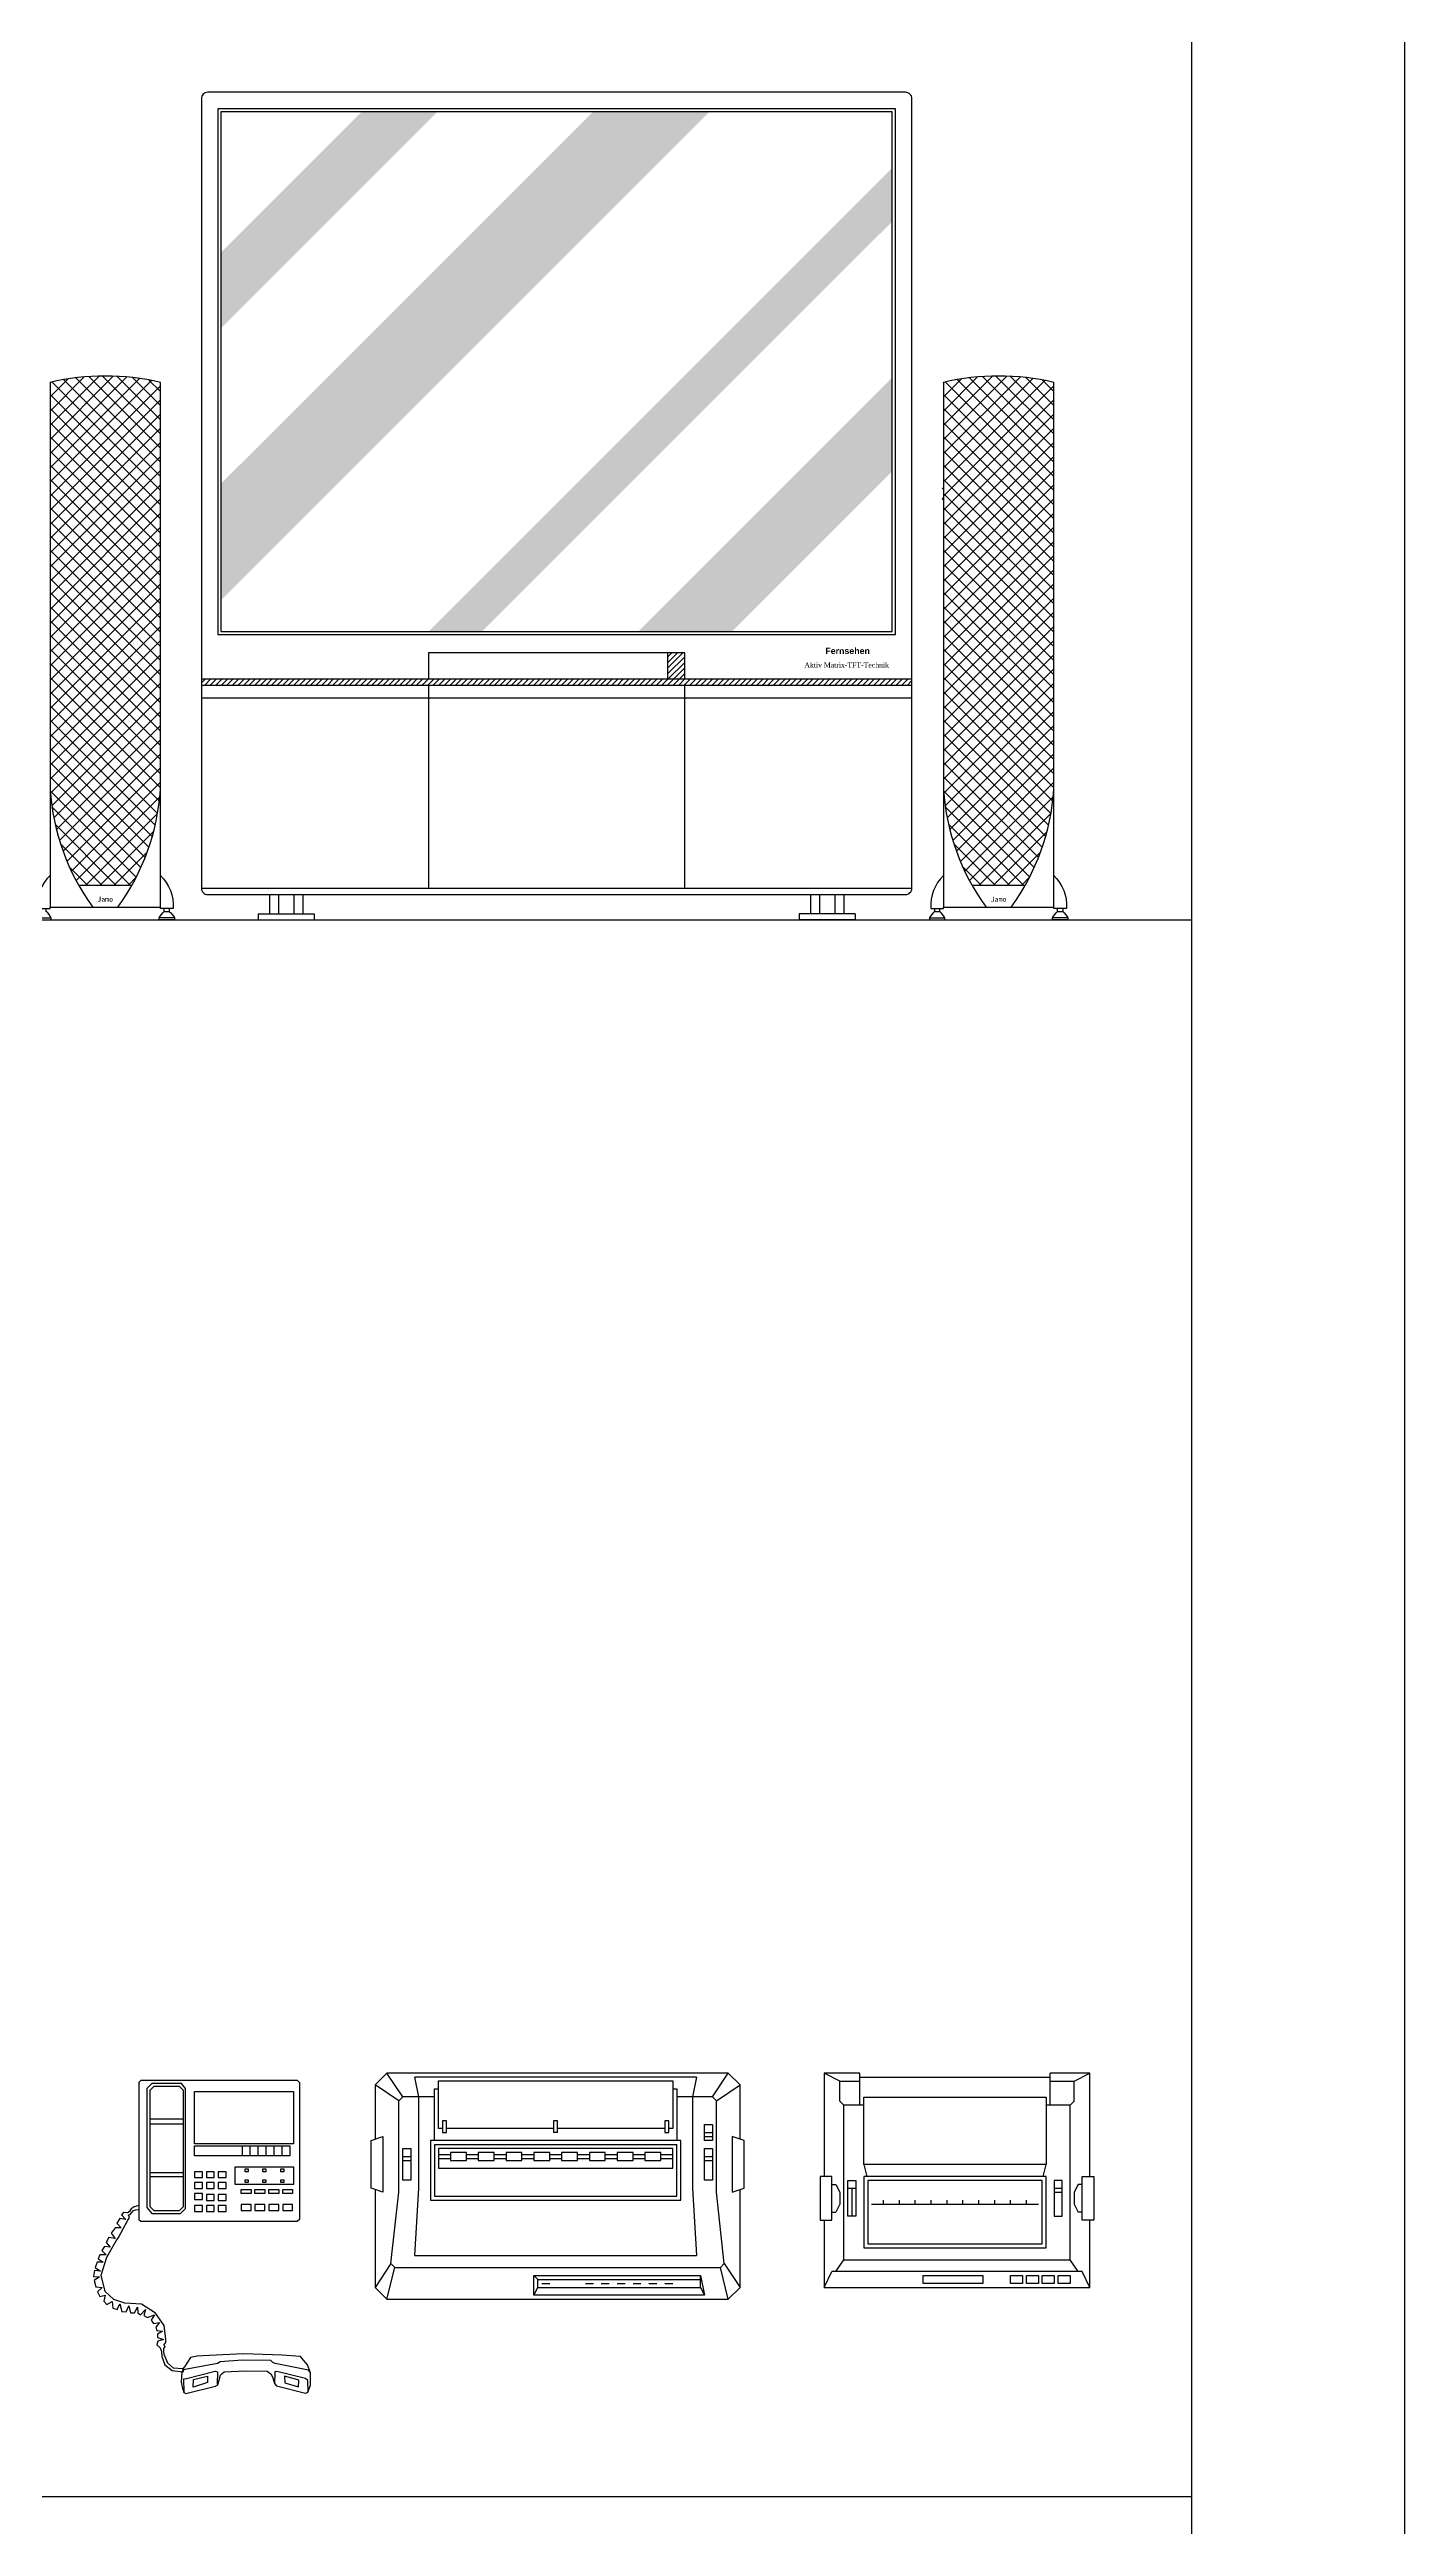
# Model space of a CAD drawing. Header units: inches. Extents: x 11.8 to 54.3, y 10.8 to 35.6.
# Drawn here: x 52.131 to 54.278, y 16.451 to 20.378 of the extents above; entities that cross this region are included whole.
import ezdxf
from ezdxf.enums import TextEntityAlignment as Align

# ---------------------------------------------------------------- set-up
doc = ezdxf.new("R2010")
doc.units = ezdxf.units.IN
doc.header["$MEASUREMENT"] = 0
for name, color, linetype in [('02', 2, 'Continuous'), ('1', 1, 'Continuous'), ('4', 4, 'Continuous'), ('8', 8, 'Continuous'), ('kadrbm', 4, 'Continuous')]:
    doc.layers.add(name, color=color, linetype=linetype)
doc.styles.add('HT2', font='swisseb.ttf')
doc.styles.add('STYLE2', font='')
doc.styles.add('STYLE5', font='dutchi.ttf')
doc.styles.get('STYLE2').set_extended_font_data('SimHei')
pattern_1 = [(45, (-4.8523185, 24.2959084), (-0.0044194174, 0.0044194174), [])]

# ---------------------------------------------------------------- blocks, each defined once
blk = doc.blocks.new('kadrbm')
at = {"layer": 'kadrbm', "color": 4}
blk.add_lwpolyline([(0, 0), (0, 24.7972), (21, 24.7972), (21, 0), (0, 0)], close=True, dxfattribs=at)
blk.add_lwpolyline([(20.6631, 0.3257), (20.6631, 24.4603), (0.3369, 24.4603), (0.3369, 0.3257), (20.6631, 0.3257)], dxfattribs=at)

msp = doc.modelspace()

# ---------------------------------------------------------------- hatches: boundary and pattern name
at = {"layer": '8'}
h = msp.add_hatch(dxfattribs=at)
h.set_pattern_fill('AR-SAND,_O', color=256, scale=0.008)
h.set_pattern_definition([(37.5, (-4.852319, 24.305908), (-0.0005039469, 0.0154145902), [0, -0.01216, 0, -0.0136, 0, -0.013]), (7.5, (-4.852319, 24.305908), (0.014158214, 0.0225771685), [0, -0.00656, 0, -0.01096, 0, -0.0042]), (327.5, (-4.862159, 24.305908), (0.024913135, 4.52724e-05), [0, -0.004, 0, -0.0144, 0, -0.0188]), (317.5, (-4.862159, 24.305908), (0.024049013, 0.0070214045), [0, -0.002, 0, -0.00944, 0, -0.0108])])
h.paths.add_polyline_path([(52.7457, 20.2793), (52.6257, 20.2793), (52.4026, 20.0563), (52.4026, 19.9363)])
h.paths.add_polyline_path([(53.1768, 20.2793), (52.9923, 20.2793), (52.4026, 19.6897), (52.4026, 19.5052)])
h.paths.add_polyline_path([(53.4666, 20.1056), (53.4666, 20.1902), (52.7318, 19.4553), (52.8163, 19.4553)])
h.paths.add_polyline_path([(53.4666, 19.7093), (53.4666, 19.858), (53.064, 19.4553), (53.2126, 19.4553)], flags=17)
h = msp.add_hatch(dxfattribs=at)
h.set_pattern_fill('ANSI37', color=256, scale=0.005, style=0)
h.set_pattern_definition([(45, (44.668881, 15.148272), (-0.01122532, 0.01122532), []), (135, (44.668881, 15.148272), (-0.01122532, -0.01122532), [])])
h.paths.add_polyline_path([(52.3067, 19.8503, 0.114286), (52.1317, 19.8503), (52.1317, 19.2053, 0.112092), (52.1768, 19.0533), (52.2616, 19.0533, 0.112092), (52.3067, 19.2053)])
h = msp.add_hatch(dxfattribs=at)
h.set_pattern_fill('ANSI37', color=256, scale=0.005, style=0)
h.set_pattern_definition([(45, (46.084874, 15.148272), (-0.01122532, 0.01122532), []), (135, (46.084874, 15.148272), (-0.01122532, -0.01122532), [])])
h.paths.add_polyline_path([(53.7227, 19.8503, 0.114286), (53.5477, 19.8503), (53.5477, 19.2053, 0.112092), (53.5928, 19.0533), (53.6776, 19.0533, 0.112092), (53.7227, 19.2053)])
h = msp.add_hatch(dxfattribs=at)
h.set_pattern_fill('ANSI31,_O', color=256, scale=0.05)
h.set_pattern_definition(pattern_1)
h.paths.add_polyline_path([(53.1376, 19.4213), (53.1105, 19.4213), (53.1105, 19.3803), (53.1376, 19.3803)])
h = msp.add_hatch(dxfattribs=at)
h.set_pattern_fill('ANSI31,_O', color=256, scale=0.05)
h.set_pattern_definition(pattern_1)
h.paths.add_polyline_path([(53.4976, 19.3703), (53.4976, 19.3803), (52.3716, 19.3803), (52.3716, 19.3703)])

# ---------------------------------------------------------------- linework, layer by layer
at = {"layer": '02'}
for p, q in [((52.1317, 19.8503), (52.1317, 19.0183)), ((52.3067, 19.0183), (52.3067, 19.8503)), ((53.5477, 19.8503), (53.5477, 19.0183)), ((53.7227, 19.0183), (53.7227, 19.8503)), ((53.5473, 19.6813), (53.546, 19.6832)), ((53.5465, 19.6671), (53.5459, 19.664)), ((53.1105, 19.4213), (53.1105, 19.3803)), ((52.3716, 19.3803), (53.4976, 19.3803)), ((52.3716, 19.3703), (53.4976, 19.3703)), ((52.3716, 19.3503), (53.4976, 19.3503)), ((52.1768, 19.0533), (52.2616, 19.0533)), ((52.3716, 19.0483), (53.4976, 19.0483)), ((53.5928, 19.0533), (53.6776, 19.0533)), ((52.1317, 19.0183), (52.3067, 19.0183)), ((52.3127, 19.0113), (52.3207, 19.0113)), ((52.4796, 19.0383), (52.4796, 19.0079)), ((52.494, 19.0383), (52.494, 19.0079)), ((52.494, 19.0383), (52.494, 19.0079)), ((52.518, 19.0383), (52.518, 19.0079)), ((52.5324, 19.0383), (52.5324, 19.0079)), ((53.3369, 19.0383), (53.3369, 19.0079)), ((53.3513, 19.0383), (53.3513, 19.0079)), ((53.3753, 19.0383), (53.3753, 19.0079)), ((53.3753, 19.0383), (53.3753, 19.0079)), ((53.3897, 19.0383), (53.3897, 19.0079)), ((53.5337, 19.0113), (53.5417, 19.0113)), ((53.5477, 19.0183), (53.7227, 19.0183)), ((53.7287, 19.0113), (53.7367, 19.0113)), ((52.1097, 19.0013), (52.1337, 19.0013)), ((52.3287, 19.0013), (52.3047, 19.0013)), ((52.4616, 19.0079), (52.5504, 19.0079)), ((52.4616, 19.0079), (52.4616, 18.9983)), ((52.4616, 18.9983), (52.5504, 18.9983)), ((52.5504, 19.0079), (52.5504, 18.9983)), ((53.3189, 19.0079), (53.3189, 18.9983)), ((53.4077, 19.0079), (53.3189, 19.0079)), ((53.4077, 18.9983), (53.3189, 18.9983)), ((53.4077, 19.0079), (53.4077, 18.9983)), ((53.5257, 19.0013), (53.5497, 19.0013)), ((53.7447, 19.0013), (53.7207, 19.0013)), ((52.6656, 17.1695), (52.6468, 17.1507)), ((53.2067, 17.1695), (52.6656, 17.1695)), ((52.6908, 17.1318), (52.6656, 17.1695)), ((53.1563, 17.1633), (52.7097, 17.1633)), ((52.716, 17.1318), (52.7097, 17.1633)), ((53.1563, 17.1633), (53.15, 17.1318)), ((53.1815, 17.1318), (53.2067, 17.1695)), ((53.2067, 17.1695), (53.2255, 17.1507)), ((53.3836, 17.1567), (53.3584, 17.1692)), ((53.415, 17.1189), (53.415, 17.1692)), ((53.415, 17.1629), (53.717, 17.1629)), ((53.717, 17.1189), (53.717, 17.1692)), ((53.7547, 17.1567), (53.7799, 17.1692)), ((52.2756, 17.1578), (52.2725, 17.1546)), ((52.2725, 17.1546), (52.2725, 16.9376)), ((52.5241, 17.1578), (52.2756, 17.1578)), ((52.2929, 17.1531), (52.285, 17.1452)), ((52.285, 17.1452), (52.285, 16.9565)), ((52.296, 17.1484), (52.2898, 17.1421)), ((52.2898, 17.1421), (52.2898, 16.958)), ((52.3401, 17.1531), (52.2929, 17.1531)), ((52.3369, 17.1484), (52.296, 17.1484)), ((52.3432, 17.1421), (52.3369, 17.1484)), ((52.3464, 17.1452), (52.3401, 17.1531)), ((52.3432, 16.958), (52.3432, 17.1421)), ((52.3464, 16.9549), (52.3464, 17.1452)), ((52.3605, 17.1405), (52.5178, 17.1405)), ((52.3605, 17.0571), (52.3605, 17.1405)), ((52.5178, 17.1405), (52.5178, 17.0571)), ((52.5241, 17.1578), (52.5272, 17.1546)), ((52.5272, 17.1546), (52.5272, 16.9376)), ((52.6845, 17.1255), (52.6468, 17.1507)), ((52.6468, 17.1507), (52.6468, 17.0647)), ((52.6908, 17.1318), (52.6845, 17.1255)), ((52.6845, 16.9808), (52.6845, 17.1255)), ((52.7411, 17.1318), (52.6908, 17.1318)), ((52.716, 16.9871), (52.716, 17.1318)), ((52.7411, 17.1444), (52.7474, 17.1444)), ((52.7411, 17.0626), (52.7411, 17.1444)), ((52.7474, 17.157), (53.1186, 17.157)), ((52.7474, 17.0815), (52.7474, 17.157)), ((53.1186, 17.157), (53.1186, 17.0815)), ((53.1186, 17.1444), (53.1249, 17.1444)), ((53.1249, 17.1444), (53.1249, 17.0626)), ((53.1815, 17.1318), (53.1249, 17.1318)), ((53.15, 17.1318), (53.15, 16.9871)), ((53.1815, 17.1318), (53.1878, 17.1255)), ((53.1878, 17.1255), (53.2255, 17.1507)), ((53.1878, 16.9808), (53.1878, 17.1255)), ((53.2255, 17.0647), (53.2255, 17.1507)), ((53.3836, 17.1252), (53.3836, 17.1567)), ((53.3836, 17.1567), (53.415, 17.1567)), ((53.3899, 17.1189), (53.3836, 17.1252)), ((53.4213, 17.1315), (53.7107, 17.1315)), ((53.4213, 17.0245), (53.4213, 17.1315)), ((53.7107, 17.1315), (53.7107, 17.0245)), ((53.717, 17.1567), (53.7547, 17.1567)), ((53.7485, 17.1189), (53.7547, 17.1252)), ((53.7547, 17.1252), (53.7547, 17.1567)), ((52.3432, 17.0965), (52.2898, 17.0965)), ((52.3432, 17.0886), (52.2898, 17.0886)), ((52.76, 17.094), (52.7537, 17.094)), ((52.7537, 17.094), (52.7537, 17.0752)), ((52.76, 17.0752), (52.76, 17.094)), ((52.9362, 17.094), (52.9299, 17.094)), ((52.9299, 17.094), (52.9299, 17.0752)), ((52.9362, 17.0752), (52.9362, 17.094)), ((53.1123, 17.094), (53.106, 17.094)), ((53.106, 17.094), (53.106, 17.0752)), ((53.1123, 17.0752), (53.1123, 17.094)), ((53.1689, 17.0878), (53.1815, 17.0878)), ((53.1689, 17.0626), (53.1689, 17.0878)), ((53.1815, 17.0878), (53.1815, 17.0626)), ((53.3899, 16.8736), (53.3899, 17.1189)), ((53.4213, 17.1189), (53.3899, 17.1189)), ((53.7485, 17.1189), (53.7107, 17.1189)), ((53.7485, 16.8736), (53.7485, 17.1189)), ((52.5178, 17.0571), (52.3605, 17.0571)), ((52.3605, 17.054), (52.5115, 17.054)), ((52.3605, 17.0383), (52.3605, 17.054)), ((52.436, 17.054), (52.436, 17.0383)), ((52.4486, 17.054), (52.4486, 17.0383)), ((52.4612, 17.054), (52.4612, 17.0383)), ((52.4738, 17.054), (52.4738, 17.0383)), ((52.4863, 17.054), (52.4863, 17.0383)), ((52.4989, 17.054), (52.4989, 17.0383)), ((52.5115, 17.054), (52.5115, 17.0383)), ((52.6405, 17.0626), (52.6593, 17.0689)), ((52.6405, 16.9871), (52.6405, 17.0626)), ((52.6593, 17.0689), (52.6593, 16.9808)), ((52.6908, 17.05), (52.7034, 17.05)), ((52.6908, 16.9997), (52.6908, 17.05)), ((52.7034, 17.05), (52.7034, 16.9997)), ((53.1312, 17.0626), (52.7348, 17.0626)), ((52.7348, 17.0626), (52.7348, 16.9682)), ((52.7411, 17.0563), (53.1249, 17.0563)), ((52.7411, 17.0563), (52.7411, 16.9745)), ((52.7537, 17.0815), (52.7474, 17.0815)), ((53.1186, 17.05), (52.7474, 17.05)), ((52.7474, 17.05), (52.7474, 17.0186)), ((52.7537, 17.0752), (52.76, 17.0752)), ((52.9299, 17.0815), (52.76, 17.0815)), ((52.9362, 17.0752), (52.9299, 17.0752)), ((53.106, 17.0815), (52.9362, 17.0815)), ((53.106, 17.0752), (53.1123, 17.0752)), ((53.1186, 17.0815), (53.1123, 17.0815)), ((53.1186, 17.0186), (53.1186, 17.05)), ((53.1249, 16.9745), (53.1249, 17.0563)), ((53.1312, 16.9682), (53.1312, 17.0626)), ((53.1689, 17.0752), (53.1815, 17.0752)), ((53.1689, 17.0689), (53.1815, 17.0689)), ((53.1815, 17.0626), (53.1689, 17.0626)), ((53.1689, 17.05), (53.1815, 17.05)), ((53.1689, 16.9997), (53.1689, 17.05)), ((53.1815, 17.05), (53.1815, 16.9997)), ((53.2318, 17.0626), (53.213, 17.0689)), ((53.213, 17.0689), (53.213, 16.9808)), ((53.2318, 16.9871), (53.2318, 17.0626)), ((52.3432, 17.0115), (52.2898, 17.0115)), ((52.5115, 17.0383), (52.3605, 17.0383)), ((52.3605, 17.0131), (52.3605, 17.0037)), ((52.3731, 17.0131), (52.3605, 17.0131)), ((52.3731, 17.0037), (52.3731, 17.0131)), ((52.392, 17.0131), (52.3794, 17.0131)), ((52.3794, 17.0131), (52.3794, 17.0037)), ((52.392, 17.0037), (52.392, 17.0131)), ((52.3983, 17.0131), (52.3983, 17.0037)), ((52.4109, 17.0131), (52.3983, 17.0131)), ((52.4109, 17.0037), (52.4109, 17.0131)), ((52.425, 17.021), (52.5178, 17.021)), ((52.425, 16.9927), (52.425, 17.021)), ((52.4407, 17.0178), (52.4455, 17.0178)), ((52.4407, 17.0131), (52.4407, 17.0178)), ((52.4455, 17.0131), (52.4407, 17.0131)), ((52.4455, 17.0178), (52.4455, 17.0131)), ((52.469, 17.0178), (52.4738, 17.0178)), ((52.469, 17.0131), (52.469, 17.0178)), ((52.4738, 17.0131), (52.469, 17.0131)), ((52.4738, 17.0178), (52.4738, 17.0131)), ((52.4974, 17.0178), (52.5021, 17.0178)), ((52.4974, 17.0131), (52.4974, 17.0178)), ((52.5021, 17.0131), (52.4974, 17.0131)), ((52.5021, 17.0178), (52.5021, 17.0131)), ((52.5178, 17.021), (52.5178, 16.9927)), ((52.6908, 17.0374), (52.7034, 17.0374)), ((52.6908, 17.0311), (52.7034, 17.0311)), ((52.7474, 17.0406), (52.7663, 17.0406)), ((52.7474, 17.0343), (52.7663, 17.0343)), ((52.7474, 17.0186), (53.1186, 17.0186)), ((52.7915, 17.0437), (52.7663, 17.0437)), ((52.7663, 17.0437), (52.7663, 17.0311)), ((52.7663, 17.0311), (52.7915, 17.0311)), ((52.7915, 17.0311), (52.7915, 17.0437)), ((52.7915, 17.0406), (52.8103, 17.0406)), ((52.7915, 17.0343), (52.8103, 17.0343)), ((52.8103, 17.0437), (52.8103, 17.0311)), ((52.8355, 17.0437), (52.8103, 17.0437)), ((52.8103, 17.0311), (52.8355, 17.0311)), ((52.8355, 17.0311), (52.8355, 17.0437)), ((52.8355, 17.0406), (52.8544, 17.0406)), ((52.8355, 17.0343), (52.8544, 17.0343)), ((52.8795, 17.0437), (52.8544, 17.0437)), ((52.8544, 17.0437), (52.8544, 17.0311)), ((52.8544, 17.0311), (52.8795, 17.0311)), ((52.8795, 17.0311), (52.8795, 17.0437)), ((52.8795, 17.0406), (52.8984, 17.0406)), ((52.8795, 17.0343), (52.8984, 17.0343)), ((52.9236, 17.0437), (52.8984, 17.0437)), ((52.8984, 17.0437), (52.8984, 17.0311)), ((52.8984, 17.0311), (52.9236, 17.0311)), ((52.9236, 17.0311), (52.9236, 17.0437)), ((52.9236, 17.0406), (52.9424, 17.0406)), ((52.9236, 17.0343), (52.9424, 17.0343)), ((52.9676, 17.0437), (52.9424, 17.0437)), ((52.9424, 17.0437), (52.9424, 17.0311)), ((52.9424, 17.0311), (52.9676, 17.0311)), ((52.9676, 17.0311), (52.9676, 17.0437)), ((52.9676, 17.0406), (52.9865, 17.0406)), ((52.9676, 17.0343), (52.9865, 17.0343)), ((53.0116, 17.0437), (52.9865, 17.0437)), ((52.9865, 17.0437), (52.9865, 17.0311)), ((52.9865, 17.0311), (53.0116, 17.0311)), ((53.0116, 17.0311), (53.0116, 17.0437)), ((53.0116, 17.0406), (53.0305, 17.0406)), ((53.0116, 17.0343), (53.0305, 17.0343)), ((53.0557, 17.0437), (53.0305, 17.0437)), ((53.0305, 17.0437), (53.0305, 17.0311)), ((53.0305, 17.0311), (53.0557, 17.0311)), ((53.0557, 17.0311), (53.0557, 17.0437)), ((53.0557, 17.0406), (53.0746, 17.0406)), ((53.0557, 17.0343), (53.0746, 17.0343)), ((53.0746, 17.0437), (53.0746, 17.0311)), ((53.0997, 17.0437), (53.0746, 17.0437)), ((53.0746, 17.0311), (53.0997, 17.0311)), ((53.0997, 17.0311), (53.0997, 17.0437)), ((53.0997, 17.0406), (53.1186, 17.0406)), ((53.0997, 17.0343), (53.1186, 17.0343)), ((53.1689, 17.0374), (53.1815, 17.0374)), ((53.1689, 17.0311), (53.1815, 17.0311)), ((53.7107, 17.0245), (53.4213, 17.0245)), ((53.4213, 17.0245), (53.426, 17.0057)), ((53.706, 17.0057), (53.7107, 17.0245)), ((52.3432, 17.0052), (52.2898, 17.0052)), ((52.3605, 17.0037), (52.3731, 17.0037)), ((52.3605, 16.9958), (52.3605, 16.9864)), ((52.3731, 16.9958), (52.3605, 16.9958)), ((52.3605, 16.9864), (52.3731, 16.9864)), ((52.3731, 16.9785), (52.3605, 16.9785)), ((52.3605, 16.9785), (52.3605, 16.9691)), ((52.3605, 16.9691), (52.3731, 16.9691)), ((52.3731, 16.9864), (52.3731, 16.9958)), ((52.3731, 16.9691), (52.3731, 16.9785)), ((52.3794, 17.0037), (52.392, 17.0037)), ((52.392, 16.9958), (52.3794, 16.9958)), ((52.3794, 16.9958), (52.3794, 16.9864)), ((52.3794, 16.9864), (52.392, 16.9864)), ((52.392, 16.9769), (52.3794, 16.9769)), ((52.3794, 16.9769), (52.3794, 16.9675)), ((52.3794, 16.9675), (52.392, 16.9675)), ((52.392, 16.9864), (52.392, 16.9958)), ((52.392, 16.9675), (52.392, 16.9769)), ((52.3983, 17.0037), (52.4109, 17.0037)), ((52.4109, 16.9958), (52.3983, 16.9958)), ((52.3983, 16.9958), (52.3983, 16.9864)), ((52.3983, 16.9864), (52.4109, 16.9864)), ((52.4109, 16.9769), (52.3983, 16.9769)), ((52.3983, 16.9769), (52.3983, 16.9675)), ((52.3983, 16.9675), (52.4109, 16.9675)), ((52.4109, 16.9864), (52.4109, 16.9958)), ((52.4109, 16.9675), (52.4109, 16.9769)), ((52.5178, 16.9927), (52.425, 16.9927)), ((52.4344, 16.9785), (52.4344, 16.9848)), ((52.4344, 16.9848), (52.4502, 16.9848)), ((52.4502, 16.9785), (52.4344, 16.9785)), ((52.4407, 17.0005), (52.4455, 17.0005)), ((52.4407, 16.9958), (52.4407, 17.0005)), ((52.4455, 16.9958), (52.4407, 16.9958)), ((52.4455, 17.0005), (52.4455, 16.9958)), ((52.4502, 16.9848), (52.4502, 16.9785)), ((52.4565, 16.9785), (52.4565, 16.9848)), ((52.4565, 16.9848), (52.4722, 16.9848)), ((52.4722, 16.9785), (52.4565, 16.9785)), ((52.469, 17.0005), (52.4738, 17.0005)), ((52.469, 16.9958), (52.469, 17.0005)), ((52.4738, 16.9958), (52.469, 16.9958)), ((52.4722, 16.9848), (52.4722, 16.9785)), ((52.4738, 17.0005), (52.4738, 16.9958)), ((52.4785, 16.9848), (52.4942, 16.9848)), ((52.4785, 16.9785), (52.4785, 16.9848)), ((52.4942, 16.9785), (52.4785, 16.9785)), ((52.4942, 16.9848), (52.4942, 16.9785)), ((52.4974, 17.0005), (52.5021, 17.0005)), ((52.4974, 16.9958), (52.4974, 17.0005)), ((52.5021, 16.9958), (52.4974, 16.9958)), ((52.5005, 16.9785), (52.5005, 16.9848)), ((52.5005, 16.9848), (52.5162, 16.9848)), ((52.5162, 16.9785), (52.5005, 16.9785)), ((52.5021, 17.0005), (52.5021, 16.9958)), ((52.5162, 16.9848), (52.5162, 16.9785)), ((52.6593, 16.9808), (52.6405, 16.9871)), ((52.6468, 16.985), (52.6468, 16.8298)), ((52.6719, 16.8676), (52.6845, 16.9808)), ((52.7034, 16.9997), (52.6908, 16.9997)), ((52.7097, 16.8802), (52.716, 16.9871)), ((52.7348, 16.9682), (53.1312, 16.9682)), ((52.7411, 16.9745), (53.1249, 16.9745)), ((53.15, 16.9871), (53.1563, 16.8802)), ((53.1815, 16.9997), (53.1689, 16.9997)), ((53.2004, 16.8676), (53.1878, 16.9808)), ((53.213, 16.9808), (53.2318, 16.9871)), ((53.2255, 16.8298), (53.2255, 16.985)), ((53.371, 17.0057), (53.3521, 17.0057)), ((53.3521, 17.0057), (53.3521, 16.9365)), ((53.371, 16.9365), (53.371, 17.0057)), ((53.371, 16.9931), (53.3773, 16.9931)), ((53.3773, 16.9931), (53.3836, 16.9805)), ((53.3836, 16.9805), (53.3836, 16.9616)), ((53.3962, 16.9994), (53.4087, 16.9994)), ((53.3962, 16.9428), (53.3962, 16.9994)), ((53.3962, 16.9868), (53.4087, 16.9868)), ((53.4024, 16.9868), (53.4024, 16.9428)), ((53.4087, 16.9994), (53.4087, 16.9428)), ((53.7107, 17.0057), (53.4213, 17.0057)), ((53.4213, 17.0057), (53.4213, 16.8924)), ((53.7044, 16.9994), (53.4276, 16.9994)), ((53.4276, 16.9994), (53.4276, 16.8987)), ((53.4528, 16.9616), (53.4528, 16.9679)), ((53.4779, 16.9616), (53.4779, 16.9679)), ((53.5031, 16.9616), (53.5031, 16.9679)), ((53.5283, 16.9616), (53.5283, 16.9679)), ((53.5534, 16.9616), (53.5534, 16.9679)), ((53.5786, 16.9616), (53.5786, 16.9679)), ((53.6038, 16.9616), (53.6038, 16.9679)), ((53.6289, 16.9616), (53.6289, 16.9679)), ((53.6541, 16.9616), (53.6541, 16.9679)), ((53.6793, 16.9616), (53.6793, 16.9679)), ((53.7044, 16.8987), (53.7044, 16.9994)), ((53.7107, 16.8924), (53.7107, 17.0057)), ((53.7359, 16.9994), (53.7233, 16.9994)), ((53.7233, 16.9994), (53.7233, 16.9428)), ((53.7233, 16.9868), (53.7359, 16.9868)), ((53.7233, 16.9805), (53.7359, 16.9805)), ((53.7359, 16.9428), (53.7359, 16.9994)), ((53.761, 16.9931), (53.7547, 16.9805)), ((53.7547, 16.9805), (53.7547, 16.9616)), ((53.7673, 16.9931), (53.761, 16.9931)), ((53.7673, 17.0057), (53.7862, 17.0057)), ((53.7673, 16.9365), (53.7673, 17.0057)), ((53.7862, 17.0057), (53.7862, 16.9365)), ((52.2422, 16.9389), (52.2378, 16.9315)), ((52.2378, 16.9315), (52.2442, 16.9241)), ((52.2402, 16.9088), (52.255, 16.9362)), ((52.2517, 16.9372), (52.2422, 16.9389)), ((52.2479, 16.9487), (52.2452, 16.945)), ((52.2452, 16.945), (52.2517, 16.9372)), ((52.2544, 16.9481), (52.2479, 16.9487)), ((52.2571, 16.9497), (52.2544, 16.9481)), ((52.255, 16.9362), (52.2577, 16.9406)), ((52.256, 16.9447), (52.2587, 16.9454)), ((52.2577, 16.9406), (52.256, 16.9447)), ((52.2604, 16.9541), (52.2571, 16.9497)), ((52.2587, 16.9454), (52.2635, 16.9511)), ((52.2652, 16.9575), (52.2604, 16.9541)), ((52.2635, 16.9511), (52.2672, 16.9528)), ((52.2725, 16.9596), (52.2652, 16.9575)), ((52.2672, 16.9528), (52.2725, 16.9533)), ((52.2725, 16.9376), (52.2756, 16.9345)), ((52.2756, 16.9345), (52.5241, 16.9345)), ((52.285, 16.9565), (52.2929, 16.947)), ((52.2898, 16.958), (52.296, 16.9518)), ((52.2929, 16.947), (52.3385, 16.947)), ((52.296, 16.9518), (52.3369, 16.9518)), ((52.3369, 16.9518), (52.3432, 16.958)), ((52.3385, 16.947), (52.3464, 16.9549)), ((52.3605, 16.9596), (52.3605, 16.9502)), ((52.3731, 16.9596), (52.3605, 16.9596)), ((52.3605, 16.9502), (52.3731, 16.9502)), ((52.3731, 16.9502), (52.3731, 16.9596)), ((52.3794, 16.9596), (52.3794, 16.9502)), ((52.392, 16.9596), (52.3794, 16.9596)), ((52.3794, 16.9502), (52.392, 16.9502)), ((52.392, 16.9502), (52.392, 16.9596)), ((52.3983, 16.9596), (52.3983, 16.9502)), ((52.4109, 16.9596), (52.3983, 16.9596)), ((52.3983, 16.9502), (52.4109, 16.9502)), ((52.4109, 16.9502), (52.4109, 16.9596)), ((52.4344, 16.9612), (52.4344, 16.9518)), ((52.4502, 16.9612), (52.4344, 16.9612)), ((52.4344, 16.9518), (52.4502, 16.9518)), ((52.4502, 16.9518), (52.4502, 16.9612)), ((52.4565, 16.9612), (52.4565, 16.9518)), ((52.4722, 16.9612), (52.4565, 16.9612)), ((52.4565, 16.9518), (52.4722, 16.9518)), ((52.4722, 16.9518), (52.4722, 16.9612)), ((52.4942, 16.9612), (52.4785, 16.9612)), ((52.4785, 16.9612), (52.4785, 16.9518)), ((52.4785, 16.9518), (52.4942, 16.9518)), ((52.4942, 16.9518), (52.4942, 16.9612)), ((52.5005, 16.9612), (52.5005, 16.9518)), ((52.5162, 16.9612), (52.5005, 16.9612)), ((52.5005, 16.9518), (52.5162, 16.9518)), ((52.5162, 16.9518), (52.5162, 16.9612)), ((52.5272, 16.9376), (52.5241, 16.9345)), ((53.3521, 16.9365), (53.371, 16.9365)), ((53.371, 16.9491), (53.3773, 16.9491)), ((53.3836, 16.9616), (53.3773, 16.9491)), ((53.4087, 16.9428), (53.3962, 16.9428)), ((53.4339, 16.9616), (53.6981, 16.9616)), ((53.7233, 16.9428), (53.7359, 16.9428)), ((53.7547, 16.9616), (53.761, 16.9491)), ((53.7673, 16.9491), (53.761, 16.9491)), ((53.7862, 16.9365), (53.7673, 16.9365)), ((52.2179, 16.8943), (52.2138, 16.8882)), ((52.2138, 16.8882), (52.2209, 16.8814)), ((52.227, 16.8933), (52.2179, 16.8943)), ((52.225, 16.9088), (52.2206, 16.9007)), ((52.2206, 16.9007), (52.227, 16.8933)), ((52.2216, 16.8777), (52.2364, 16.9038)), ((52.2351, 16.9071), (52.225, 16.9088)), ((52.2348, 16.9244), (52.2287, 16.9156)), ((52.2287, 16.9156), (52.2351, 16.9071)), ((52.2442, 16.9241), (52.2348, 16.9244)), ((52.2364, 16.9038), (52.2402, 16.9088)), ((53.4213, 16.8924), (53.7107, 16.8924)), ((53.4276, 16.8987), (53.7044, 16.8987)), ((52.2023, 16.8564), (52.2003, 16.847)), ((52.2114, 16.8557), (52.2023, 16.8564)), ((52.2064, 16.8699), (52.2033, 16.8612)), ((52.2033, 16.8612), (52.2114, 16.8557)), ((52.2158, 16.8699), (52.2064, 16.8699)), ((52.2108, 16.8811), (52.2077, 16.875)), ((52.2077, 16.875), (52.2158, 16.8699)), ((52.2209, 16.8814), (52.2108, 16.8811)), ((52.2128, 16.849), (52.2216, 16.8777)), ((52.2192, 16.8233), (52.2128, 16.849)), ((52.6719, 16.8676), (52.6468, 16.8298)), ((52.6656, 16.811), (52.6782, 16.8613)), ((52.6719, 16.8676), (52.6782, 16.8613)), ((52.6782, 16.8613), (53.1941, 16.8613)), ((52.7097, 16.8802), (53.1563, 16.8802)), ((53.2004, 16.8676), (53.1941, 16.8613)), ((53.2067, 16.811), (53.1941, 16.8613)), ((53.2004, 16.8676), (53.2255, 16.8298)), ((53.3584, 16.8295), (53.371, 16.8547)), ((53.7673, 16.8547), (53.371, 16.8547)), ((53.3773, 16.8547), (53.3899, 16.8736)), ((53.3899, 16.8736), (53.7485, 16.8736)), ((53.761, 16.8547), (53.7485, 16.8736)), ((53.7799, 16.8295), (53.7673, 16.8547)), ((52.2003, 16.847), (52.2101, 16.8463)), ((52.2101, 16.8463), (52.2016, 16.8405)), ((52.2016, 16.8405), (52.2043, 16.8304)), ((52.2043, 16.8304), (52.2141, 16.8297)), ((52.2141, 16.8297), (52.2067, 16.8226)), ((52.2067, 16.8226), (52.2104, 16.8155)), ((52.2104, 16.8155), (52.2189, 16.8172)), ((52.2189, 16.8172), (52.2172, 16.8077)), ((52.2327, 16.8104), (52.2192, 16.8233)), ((52.2503, 16.8047), (52.2327, 16.8104)), ((52.6656, 16.811), (52.6468, 16.8298)), ((52.6656, 16.811), (53.2067, 16.811)), ((52.8984, 16.8487), (53.1626, 16.8487)), ((52.9047, 16.8424), (52.8984, 16.8487)), ((52.8984, 16.8172), (52.8984, 16.8487)), ((52.8984, 16.8172), (52.9047, 16.8298)), ((53.1689, 16.8172), (52.8984, 16.8172)), ((52.9047, 16.8424), (53.1626, 16.8424)), ((52.9047, 16.8298), (52.9047, 16.8424)), ((52.9047, 16.8298), (53.1626, 16.8298)), ((52.911, 16.8361), (52.9236, 16.8361)), ((52.9802, 16.8361), (52.9928, 16.8361)), ((53.0054, 16.8361), (53.0179, 16.8361)), ((53.0305, 16.8361), (53.0431, 16.8361)), ((53.0557, 16.8361), (53.0683, 16.8361)), ((53.0808, 16.8361), (53.0934, 16.8361)), ((53.106, 16.8361), (53.1186, 16.8361)), ((53.1626, 16.8298), (53.1626, 16.8487)), ((53.1626, 16.8487), (53.1689, 16.8172)), ((53.1626, 16.8298), (53.1689, 16.8172)), ((53.2067, 16.811), (53.2255, 16.8298)), ((53.5157, 16.8358), (53.5157, 16.8484)), ((53.5157, 16.8484), (53.61, 16.8484)), ((53.61, 16.8358), (53.5157, 16.8358)), ((53.61, 16.8484), (53.61, 16.8358)), ((53.6541, 16.8484), (53.673, 16.8484)), ((53.6541, 16.8358), (53.6541, 16.8484)), ((53.673, 16.8358), (53.6541, 16.8358)), ((53.673, 16.8484), (53.673, 16.8358)), ((53.6793, 16.8484), (53.6981, 16.8484)), ((53.6793, 16.8358), (53.6793, 16.8484)), ((53.6981, 16.8358), (53.6793, 16.8358)), ((53.6981, 16.8484), (53.6981, 16.8358)), ((53.7044, 16.8484), (53.7233, 16.8484)), ((53.7044, 16.8358), (53.7044, 16.8484)), ((53.7233, 16.8358), (53.7044, 16.8358)), ((53.7233, 16.8484), (53.7233, 16.8358)), ((53.7296, 16.8484), (53.7485, 16.8484)), ((53.7296, 16.8358), (53.7296, 16.8484)), ((53.7485, 16.8358), (53.7296, 16.8358)), ((53.7485, 16.8484), (53.7485, 16.8358)), ((52.2172, 16.8077), (52.2219, 16.8027)), ((52.2219, 16.8027), (52.2304, 16.8074)), ((52.2304, 16.8074), (52.2314, 16.7969)), ((52.2314, 16.7969), (52.2381, 16.7945)), ((52.2381, 16.7945), (52.2425, 16.8037)), ((52.2425, 16.8037), (52.2456, 16.7915)), ((52.2456, 16.7915), (52.2523, 16.7908)), ((52.2767, 16.803), (52.2503, 16.8047)), ((52.2523, 16.7908), (52.2564, 16.8006)), ((52.2564, 16.8006), (52.2594, 16.7895)), ((52.2594, 16.7895), (52.2655, 16.7895)), ((52.2655, 16.7895), (52.2702, 16.7983)), ((52.2702, 16.7983), (52.2709, 16.7895)), ((52.2709, 16.7895), (52.2753, 16.7864)), ((52.2753, 16.7864), (52.2831, 16.7945)), ((52.299, 16.7888), (52.2767, 16.803)), ((52.2831, 16.7945), (52.2804, 16.7854)), ((52.2804, 16.7854), (52.2861, 16.782)), ((52.2861, 16.782), (52.2973, 16.7861)), ((52.2973, 16.7861), (52.2919, 16.7776)), ((52.2919, 16.7776), (52.2956, 16.7726)), ((52.2956, 16.7726), (52.305, 16.7743)), ((52.3128, 16.7692), (52.299, 16.7888)), ((52.305, 16.7743), (52.2993, 16.7665)), ((52.2993, 16.7665), (52.301, 16.7611)), ((52.301, 16.7611), (52.3098, 16.7601)), ((52.3023, 16.7445), (52.301, 16.7384)), ((52.301, 16.7384), (52.3061, 16.7337)), ((52.3098, 16.7601), (52.302, 16.7557)), ((52.302, 16.7557), (52.302, 16.7502)), ((52.302, 16.7502), (52.3115, 16.7472)), ((52.3115, 16.7472), (52.3023, 16.7445)), ((52.3061, 16.7337), (52.3081, 16.7279)), ((52.3118, 16.7381), (52.3152, 16.7421)), ((52.3142, 16.736), (52.3118, 16.7381)), ((52.3118, 16.733), (52.3142, 16.736)), ((52.3118, 16.7293), (52.3118, 16.733)), ((52.3152, 16.7475), (52.3128, 16.7692)), ((52.3152, 16.7421), (52.3152, 16.7475)), ((52.3081, 16.7279), (52.3091, 16.7201)), ((52.3091, 16.7201), (52.3138, 16.707)), ((52.3125, 16.7235), (52.3118, 16.7293)), ((52.3182, 16.7097), (52.3125, 16.7235)), ((52.3138, 16.707), (52.325, 16.6978)), ((52.3273, 16.7019), (52.3182, 16.7097)), ((52.325, 16.6978), (52.3429, 16.6958)), ((52.3415, 16.7005), (52.3273, 16.7019)), ((52.3407, 16.696), (52.3393, 16.6793)), ((52.3429, 16.6991), (52.3398, 16.6943)), ((52.3446, 16.7039), (52.3415, 16.7)), ((52.3436, 16.6988), (52.3415, 16.7005)), ((52.3973, 16.7092), (52.3429, 16.6991)), ((52.3429, 16.6958), (52.3436, 16.6988)), ((52.3494, 16.7109), (52.3446, 16.7039)), ((52.3481, 16.6855), (52.3933, 16.6969)), ((52.3543, 16.7184), (52.3494, 16.7109)), ((52.3648, 16.7206), (52.3543, 16.7184)), ((52.3837, 16.7215), (52.3648, 16.7206)), ((52.4381, 16.7246), (52.3837, 16.7215)), ((52.3933, 16.6969), (52.3973, 16.6956)), ((52.3973, 16.6956), (52.3964, 16.6763)), ((52.4012, 16.7118), (52.3973, 16.7092)), ((52.4363, 16.7145), (52.4012, 16.7118)), ((52.4017, 16.6903), (52.4039, 16.6929)), ((52.4039, 16.6929), (52.4078, 16.6956)), ((52.4078, 16.6956), (52.4416, 16.6973)), ((52.4815, 16.714), (52.4363, 16.7145)), ((52.4995, 16.7224), (52.4381, 16.7246)), ((52.4416, 16.6973), (52.4758, 16.6969)), ((52.4758, 16.6969), (52.4815, 16.6929)), ((52.485, 16.7105), (52.4815, 16.714)), ((52.4815, 16.6929), (52.4842, 16.6877)), ((52.4886, 16.7088), (52.485, 16.7105)), ((52.4881, 16.6956), (52.4877, 16.6763)), ((52.4912, 16.6965), (52.4881, 16.6956)), ((52.5412, 16.6987), (52.4886, 16.7088)), ((52.5368, 16.685), (52.4912, 16.6965)), ((52.5289, 16.7202), (52.4995, 16.7224)), ((52.5307, 16.7175), (52.5289, 16.7202)), ((52.5399, 16.707), (52.5307, 16.7175)), ((52.5447, 16.6943), (52.5399, 16.707)), ((52.5443, 16.6947), (52.5412, 16.6987)), ((52.5447, 16.6745), (52.5447, 16.6943)), ((52.3393, 16.6793), (52.3411, 16.6719)), ((52.3411, 16.6719), (52.3437, 16.6631)), ((52.3437, 16.6846), (52.3481, 16.6855)), ((52.3442, 16.6635), (52.3437, 16.6846)), ((52.3437, 16.6631), (52.3468, 16.6613)), ((52.3468, 16.6613), (52.3938, 16.6732)), ((52.3587, 16.6714), (52.3591, 16.6837)), ((52.3815, 16.6789), (52.3587, 16.6714)), ((52.3591, 16.6837), (52.3815, 16.689)), ((52.3815, 16.689), (52.3815, 16.6789)), ((52.3938, 16.6732), (52.3977, 16.6754)), ((52.3977, 16.6754), (52.4017, 16.6903)), ((52.4842, 16.6877), (52.4872, 16.6771)), ((52.4872, 16.6771), (52.4907, 16.6736)), ((52.4907, 16.6736), (52.5368, 16.6618)), ((52.5245, 16.6833), (52.5035, 16.689)), ((52.5035, 16.689), (52.5039, 16.6785)), ((52.5039, 16.6785), (52.5254, 16.6719)), ((52.5259, 16.682), (52.5245, 16.6833)), ((52.5254, 16.6719), (52.5259, 16.682)), ((52.5403, 16.682), (52.5368, 16.685)), ((52.5373, 16.6622), (52.5403, 16.6635)), ((52.5408, 16.6635), (52.5403, 16.682)), ((52.5403, 16.6635), (52.5447, 16.6745))]:
    msp.add_line(p, q, dxfattribs=at)
for points in [[(53.4716, 19.4503), (53.4716, 20.2843), (52.3976, 20.2843), (52.3976, 19.4503)], [(53.4666, 19.4553), (53.4666, 20.2793), (52.4026, 20.2793), (52.4026, 19.4553)]]:
    msp.add_lwpolyline(points, close=True, dxfattribs=at)
for points in [[(53.1376, 19.3803), (53.1376, 19.4213), (52.7316, 19.4213), (52.7316, 19.3803)], [(52.7316, 19.3703), (52.7316, 19.0483)], [(53.1376, 19.0483), (53.1376, 19.3703)], [(53.415, 17.1692), (53.3584, 17.1692), (53.3584, 17.0057)], [(53.7799, 17.0057), (53.7799, 17.1692), (53.717, 17.1692)], [(53.3584, 16.8295), (53.7799, 16.8295), (53.7799, 16.9365)], [(53.3584, 16.9365), (53.3584, 16.8295)]]:
    msp.add_lwpolyline(points, dxfattribs=at)
for points in [[(52.1317, 19.0683, 0.218853), (52.1117, 19.0163), (52.1317, 19.0163), (52.1317, 19.0183)], [(52.3067, 19.0683, -0.218853), (52.3267, 19.0163), (52.3067, 19.0163), (52.3067, 19.0183)], [(53.5477, 19.0683, 0.218853), (53.5277, 19.0163), (53.5477, 19.0163), (53.5477, 19.0183)], [(53.7227, 19.0683, -0.218853), (53.7427, 19.0163), (53.7227, 19.0163), (53.7227, 19.0183)], [(52.1177, 19.0163), (52.1177, 19.0113, 0.105499), (52.1097, 19.0013), (52.1097, 18.9983), (52.1337, 18.9983), (52.1337, 19.0013, 0.105499), (52.1257, 19.0113), (52.1257, 19.0163)], [(52.3207, 19.0163), (52.3207, 19.0113, -0.105499), (52.3287, 19.0013), (52.3287, 18.9983), (52.3047, 18.9983), (52.3047, 19.0013, -0.105499), (52.3127, 19.0113), (52.3127, 19.0163)], [(53.5337, 19.0163), (53.5337, 19.0113, 0.105499), (53.5257, 19.0013), (53.5257, 18.9983), (53.5497, 18.9983), (53.5497, 19.0013, 0.105499), (53.5417, 19.0113), (53.5417, 19.0163)], [(53.7367, 19.0163), (53.7367, 19.0113, -0.105499), (53.7447, 19.0013), (53.7447, 18.9983), (53.7207, 18.9983), (53.7207, 19.0013, -0.105499), (53.7287, 19.0113), (53.7287, 19.0163)]]:
    msp.add_lwpolyline(points, format="xyb", dxfattribs=at)
for centre, radius, start, end in [((52.2192, 19.4725), 0.3878, 76.9604, 103.0396), ((53.6352, 19.4725), 0.3878, 76.9604, 103.0396), ((52.489, 19.2286), 0.358, 183.7288, 215.9665), ((51.9494, 19.2286), 0.358, 324.0335, 356.2712), ((53.905, 19.2286), 0.358, 183.7288, 215.9665), ((53.3654, 19.2286), 0.358, 324.0335, 356.2712)]:
    msp.add_arc(centre, radius, start, end, dxfattribs=at)
at = {"layer": '1'}
for p, q in [((33.6152, 18.9983), (53.9414, 18.9983)), ((33.6152, 16.4983), (53.9414, 16.4983))]:
    msp.add_line(p, q, dxfattribs=at)
at = {"layer": '4'}
msp.add_lwpolyline([(52.3816, 19.0383), (53.4876, 19.0383, 0.414214), (53.4976, 19.0483), (53.4976, 20.3003, 0.414214), (53.4876, 20.3103), (52.3816, 20.3103, 0.414214), (52.3716, 20.3003), (52.3716, 19.0483, 0.414214)], format="xyb", close=True, dxfattribs=at)

# ---------------------------------------------------------------- block references
at = {"layer": 'kadrbm'}
msp.add_blockref('kadrbm', (33.2783, 10.8267), dxfattribs=at)

# ---------------------------------------------------------------- texts
at = {"layer": '02'}
for s, height, style, p in [('Aktiv Matrix-TFT-Technik', 0.008, 'STYLE5', (53.3943, 19.3982)), ('Fernsehen', 0.01, 'HT2', (53.3958, 19.4196)), ('Jamo', 0.008, 'STYLE2', (52.219, 19.0267)), ('Jamo', 0.008, 'STYLE2', (53.635, 19.0267))]:
    msp.add_text(s, height=height, dxfattribs=dict(at, style=style)).set_placement(p, align=Align.CENTER)

doc.saveas('drawing.dxf')
